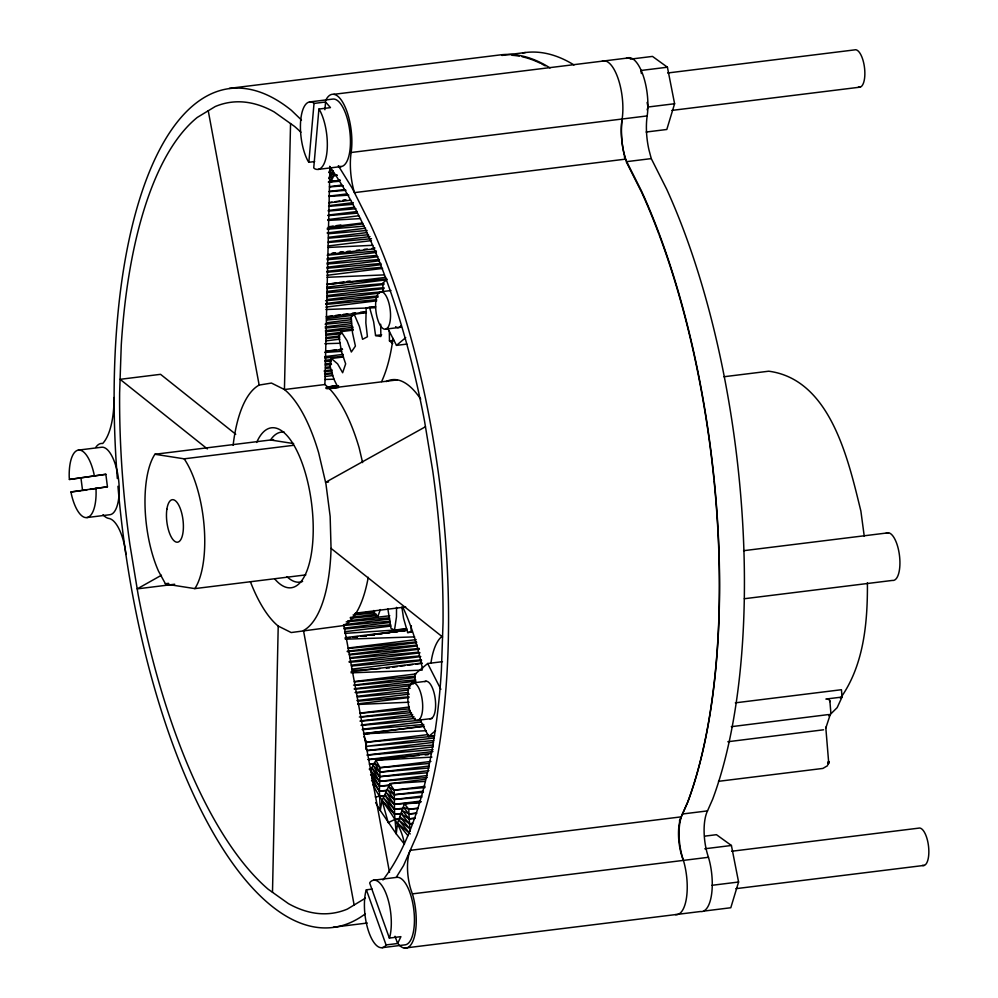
<?xml version="1.0" encoding="UTF-8"?>
<svg xmlns="http://www.w3.org/2000/svg" width="998" height="998" viewBox="0 0 998 998"><rect width="100%" height="100%" fill="white"/><g stroke="black" fill="none" stroke-linecap="round" stroke-linejoin="round"><path stroke-width="1.5" d="M392.713 343.586L389.469 340.904L389.32 330.974M828.602 761.586C827.953 768.66 828.29 758.268 828.577 763.283L828.352 762.335L828.228 764.356L828.602 761.586L828.639 762.547M425.348 779.313L389.881 783.704L394.21 790.129L394.584 814.343L396.243 833.854L404.415 844.133C400.909 820.88 382.671 805.112 372.99 784.628M272.491 892.299L278.217 626.07A125.86 47.717 83 0 1 250.461 581.884M290.555 123.577L284.43 389.532A125.86 47.717 83 0 1 318.674 452.867L325.934 483.818L330.151 516.403L331.049 548.389A125.86 47.717 83 0 1 303.492 630.524L354.128 904.999M362.611 462.598L359.155 447.877A125.86 47.717 83 0 0 324.911 384.529L329.926 166.791M411.338 625.783L411.014 632.046L407.633 632.557L403.554 618.236L401.87 607.083M380.65 324.2L380.887 336.526L375.572 335.528L373.639 321.73L369.559 307.409L366.179 307.92L365.842 322.915L367.426 336.763L362.573 339.308L359.355 326.309L354.178 314.22L351.209 317.027L352.506 332.796L355.413 346.094L351.333 352.007L347.067 340.68L341.141 331.635L338.784 336.551L341.628 352.032L345.657 363.858L342.638 372.741L337.611 363.871L331.336 358.482L329.752 365.168L333.956 379.302L338.01 387.536M431.423 753.44L375.922 760.301L380.063 767.699L379.402 791.177L380.263 810.463L396.243 833.854L397.553 823.088L404.377 803.839L421.331 801.743M308.844 162.287L314.021 103.43L313.023 102.594A33.994 12.887 83 0 0 300.685 120.471A33.994 12.887 83 0 0 307.895 160.878L308.844 162.287L314.632 161.576M318.911 109.056L313.734 167.913L314.732 168.749A33.994 12.887 83 0 0 327.07 150.873A33.994 12.887 83 0 0 319.859 110.466L318.911 109.056L330.475 107.622L325.585 101.996L314.021 103.43M324.899 109.743L325.585 101.996M365.804 749.286L366.565 742.175L363.946 736.661M331.373 168.762L329.128 178.305L330.849 181.561L333.956 175.498L332.958 170.833L330.849 181.561L340.093 180.139M387.873 608.992L390.954 628.278L394.509 630.1L396.468 616.914L396.53 607.37M647.128 109.892L648.001 107.023L647.103 102.457M630.312 59.156L652.48 56.412L667.425 67.215L674.598 103.742L666.814 129.478L646.13 132.035M704.638 836.149L716.464 834.69L731.409 845.481L738.582 882.02L730.798 907.743L704.201 911.037M380.35 609.566L377.606 617.238L374.113 613.221L373.826 610.489M372.142 889.106L366.366 889.817L365.804 891.464A33.994 12.887 83 0 0 368.973 932.469A33.994 12.887 83 0 0 385.315 946.029L386.064 944.931L397.628 943.509L400.922 936.648L389.357 938.07L369.659 882.956L370.408 881.87A33.994 12.887 83 0 1 386.75 895.418A33.994 12.887 83 0 1 389.919 936.436L389.357 938.07M679.426 820.992L687.921 801.656A422.641 160.254 83 0 0 641.614 191.279L624.311 156.886M675.384 914.617A37.774 14.321 83 0 0 683.43 860.388A34.019 12.899 83 0 1 682.47 813.994L687.634 802.292A422.379 160.167 83 0 0 714.131 481.348M404.377 948.1L700.421 911.523A37.774 14.321 83 0 0 708.468 857.294A34.019 12.899 83 0 1 707.507 810.9L712.672 799.198A422.379 160.167 83 0 0 666.701 189.246L651.27 158.607L648.962 149.887A39.883 15.12 83 0 1 647.178 115.918A37.774 14.321 83 0 0 642.7 74.214A37.774 14.321 83 0 0 626.208 58.433M735.326 702.841L841.451 689.718L842.05 697.053L837.147 707.644L828.839 715.878M328.679 172.567L330.675 168.65M329.128 178.305L332.958 170.833M396.318 877.242L403.566 865.528L416.914 835.151A422.641 160.254 83 0 0 370.607 224.775L352.169 188.123L338.322 165.743M390.181 785.376L379.39 786.249L370.383 770.207L375.922 760.301L431.922 757.083M840.366 698.313C864.006 665.254 867.686 622.278 867.412 582.732M827.654 765.628L822.901 768.423L718.485 781.322M386.276 280.139L382.82 283.045L382.945 292.164M387.474 327.706L396.493 345.383L405.724 337.623M442.451 661.674L427.668 663.508L414.968 674.161L415.093 683.281M419.622 718.822L428.641 736.499L435.565 730.686M365.393 898.163L347.416 909.066A408.644 154.952 83 0 1 288.434 903.627L268.125 889.193A408.644 154.952 83 0 1 138.148 594.646L129.852 544.247A408.644 154.952 83 0 1 119.623 392.838L121.269 344.946A408.644 154.952 83 0 1 197.255 117.44L215.244 106.524A408.644 154.952 83 0 1 274.225 111.963L294.535 126.409A408.644 154.952 83 0 1 300.909 132.223M161.464 575.222L137.2 588.882L174.675 584.242M425.46 426.745L325.585 482.321L328.591 481.959M401.046 818.722L394.884 819.483L388.185 822.614L382.072 800.421L389.881 783.704L425.26 781.384M828.565 714.556L731.297 726.681M823.562 729.8L727.829 741.739M375.298 796.94L385.665 795.456M233.133 445.258A125.86 47.717 83 0 1 259.156 385.078L271.456 383.057L284.43 389.532L324.911 384.529M329.053 202.606L332.134 202.145M335.203 201.671L339.819 200.985M342.9 200.523L345.982 200.049M107.435 486.774L70.995 491.952L71.432 494.422A33.994 12.887 83 0 0 86.938 517.563L110.067 514.694A33.994 12.887 83 0 0 118.513 479.052A33.994 12.887 83 0 0 101.459 447.254L78.331 450.11A33.994 12.887 83 0 0 69.211 476.957L69.398 479.464L105.85 474.287L107.435 486.774L89.87 489.419M69.398 479.464L105.85 474.287M86.951 489.868L82.56 490.529L80.963 478.03M328.529 226.808L333.145 226.122M336.214 225.673L340.829 224.999M332.446 253.455L335.528 253.018M340.131 252.357L343.212 251.908M331.673 283.557L336.276 282.921M339.357 282.496L343.961 281.848M347.03 281.424L350.111 280.999M326.259 316.715L332.396 315.892M335.478 315.48L340.081 314.857M343.162 314.445L347.766 313.821M352.381 313.197L355.45 312.786M392.626 667.238L397.254 666.627M400.348 666.215L404.976 665.591M408.057 665.179L412.698 664.568M415.779 664.157L421.954 663.333M825.857 699.062L842.05 697.053M325.473 351.284L336.226 349.874M339.295 349.475L342.376 349.075M349.762 637.61L345.121 638.209L349.724 637.734M352.843 637.211L357.484 636.624M360.577 636.225L365.206 635.626M368.299 635.227L405.363 630.449M363.409 636.312L366.503 635.913M326.259 387.299L338.559 385.752M229.228 88.385L500.235 54.902A422.641 160.254 83 0 1 550.048 67.939M501.869 55.439L525.435 52.532M333.843 94.323L629.888 57.747M309.58 101.946L332.708 99.089A33.994 12.887 83 0 1 350.086 133.844A33.994 12.887 83 0 1 339.021 166.354M667.425 67.215L640.828 70.496L641.427 73.54M667.65 72.991L854.5 49.9A18.887 7.161 83 0 1 864.605 68.55A18.887 7.161 83 0 1 858.405 87.113M648.001 107.023L674.598 103.742M671.891 110.404L860.288 87.125M602.355 61.015A37.774 14.321 83 0 1 618.149 78.68A37.774 14.321 83 0 1 622.141 119.012A40.469 15.344 83 0 0 625.447 159.144L354.44 192.626A40.469 15.344 83 0 1 351.134 152.494L647.178 115.918M318.175 169.398L341.304 166.541M337.037 175.124L333.956 175.498L337.037 175.274M328.467 181.848L340.106 180.413M329.527 186.614L341.865 185.092M329.091 191.454L344.51 189.545M328.729 196.157L347.229 193.862M651.27 158.607L626.233 161.701L641.664 192.34A422.379 160.167 83 0 1 658.655 233.47M329.078 202.806L350.66 200.149M328.629 205.688L353.304 202.631M328.317 210.466L354.527 207.222M328.043 215.106L357.334 211.489M327.831 219.597L358.669 215.78M328.579 227.157L362.499 222.966M327.294 228.255L362.761 223.876M327.094 232.958L365.642 228.193M328.479 237.324L367.027 232.559M328.354 241.728L369.984 236.576M328.28 245.945L371.456 240.618M331.785 253.38L334.866 252.993M339.495 252.419L342.576 252.045M347.204 251.471L350.286 251.097M356.461 250.323L359.542 249.949M364.17 249.375L367.252 249.001M371.88 248.427L374.961 248.04M327.905 254.527L374.163 248.814M327.082 258.532L376.421 252.444M327.032 262.973L377.918 256.686M327.02 267.264L379.44 260.777M327.032 271.369L380.999 264.707M327.082 275.286L382.583 268.425M327.144 284.592L385.739 277.357M326.833 287.175L386.962 279.739M326.895 291.466L383.943 284.418M326.97 295.595L384.018 288.547M380.188 291.865L390.979 290.53M327.082 299.562L379.502 293.088M325.672 303.529L378.092 297.055M325.822 307.11L376.708 300.822M369.559 307.409L375.647 306.66M366.179 307.92L375.31 306.798M326.358 317.027L366.441 312.075M354.178 314.22L366.353 312.711M326.421 318.612L354.178 315.181M326.583 322.728L351.259 319.672M325.223 326.87L351.433 323.626M325.423 330.65L353.18 327.219M341.141 331.635L353.317 330.126M325.635 334.255L341.054 332.346M385.964 329.091L401.383 327.182M325.859 337.661L339.744 335.939M326.109 340.854L339.981 339.133M375.572 335.528L381.66 334.767M389.469 340.904L394.035 340.33M325.573 351.471L342.526 349.375M396.493 345.383L406.835 344.098M324.649 356.66L343.15 354.377M331.336 358.482L343.512 356.972M324.924 360.39L331.087 359.629M325.211 363.971L331.373 363.197M325.498 367.364L330.126 366.79M324.263 370.757L331.972 369.796M324.562 373.751L332.272 372.803M324.874 376.533L332.584 375.572M327.257 386.999L338.235 385.64M326.358 387.349L337.723 385.902M326.62 387.673L337.411 386.338M326.309 388.297L337.099 386.962M327.144 388.559L397.404 379.876M329.091 388.721L338.347 387.573M723.937 376.745L768.734 371.206C831.159 379.465 848.612 461.413 860.887 511.101L864.243 536.176M305.85 574.885L194.835 588.608L165.568 584.055L158.532 571.205A75.561 28.655 83 0 1 154.902 454.265L273.552 439.607M154.902 454.265L184.156 458.831L293.637 445.295M70.995 491.952L81.112 490.704M165.394 583.743L168.462 583.356M165.568 584.055L168.65 583.668M743.56 550.696L888.494 532.782M355.313 613.196L405.724 606.971M354.515 613.982L374.549 611.512M350.273 617.438L376.483 614.194M347.628 620.893L389.781 615.729M343.499 624.723L389.756 619.01M368.237 577.306A125.86 47.717 83 0 1 343.973 625.521L291.191 632.545L278.217 626.07M344.036 628.154L390.293 622.44M344.622 631.746L390.879 626.033M394.509 630.1L406.685 628.59M345.296 637.672L406.972 630.05M354.053 637.211L357.434 636.786M361.763 636.262L366.391 635.689M369.472 635.314L374.387 634.691M377.469 634.316L382.097 633.742M386.438 633.219L389.806 632.782M394.148 632.258L397.516 631.834M401.857 631.31L405.225 630.886M407.633 632.557L412.199 631.996M744.346 598.725L892.374 580.424A24.027 9.107 83 0 0 899.41 555A24.027 9.107 83 0 0 886.162 533.206M348.314 647.989L416.154 639.606M347.267 651.232L416.653 642.65M349.362 654.301L417.214 645.918M349.986 657.757L419.372 649.187M349.125 661.574L420.046 652.804M351.396 665.167L420.782 656.597M352.182 669.109L421.568 660.539M351.059 671.779L421.979 663.021M354.415 681.522L416.091 673.9M353.541 685.127L415.218 677.505M354.29 688.732L415.954 681.11M412.336 682.981L426.208 681.272M355.088 692.525L410.602 685.663M357.509 696.28L408.394 689.992M356.897 700.571L409.317 694.097M357.908 703.852L408.793 697.565M360.029 713.096L409.367 706.996M359.342 717.013L410.228 710.726M360.278 720.93L412.698 714.456M361.288 725.01L415.243 718.348M418.125 720.207L431.997 718.498M362.361 729.239L420.944 722.003M363.497 733.605L423.626 726.17M364.183 733.717L424.325 726.282M364.794 740.179L366.565 742.175L428.242 734.553M428.641 736.499L434.554 735.763M433.918 737.996L366.079 746.379L433.681 740.553M367.214 750.546L433.506 742.362M366.877 755.062L433.182 746.878M368.162 759.528L432.92 751.519M369.51 764.106L374.125 763.532M369.372 768.996L372.454 768.61M429.028 767.986L379.776 772.128L374.649 763.008L380.063 767.699L430.949 761.412M429.115 766.027L379.776 772.128L373.302 765.553L379.564 776.706L427.306 772.751M428.903 770.606L379.564 776.706L371.88 767.949L379.44 781.422L427.219 777.504M427.244 775.508L379.44 781.422L370.383 770.207M390.181 784.915L379.39 786.249L370.582 774.66M387.112 790.229L379.402 791.177L371.568 780.349M423.401 792.337L394.11 794.745L388.771 786.811L394.21 790.129L425.048 786.324M423.401 791.127L394.11 794.745L387.586 789.792L394.11 799.498L421.88 797.227M421.867 796.067L394.11 799.498L386.313 792.624L394.198 804.351L418.898 802.355M420.408 801.107L394.198 804.351L384.966 795.344L394.347 809.303L403.616 808.567M403.604 808.155L394.347 809.303L383.556 797.938L394.584 814.343L402.306 813.732M410.016 831.371L408.943 813.994L403.441 807.332L408.831 809.253L418.075 808.106M402.294 813.395L394.584 814.343L382.072 800.421L380.263 810.463L375.61 802.641M416.653 813.046L408.943 813.994L402.419 810.7L409.143 818.847L415.33 818.348M415.305 818.086L409.143 818.847L401.308 813.944L409.43 823.799L412.523 823.55M412.511 823.412L409.43 823.799L400.136 817.088L409.791 828.827L398.876 820.144L409.292 832.769M682.47 813.994L707.507 810.9M373.564 880.224L396.693 877.367A33.994 12.887 83 0 1 413.746 909.166A33.994 12.887 83 0 1 405.288 944.819L382.159 947.676M704.813 848.774L731.409 845.481M731.646 851.257L918.484 828.178A18.887 7.161 83 0 1 928.589 846.815A18.887 7.161 83 0 1 922.389 865.391M398.539 944.382A37.774 14.321 83 0 0 414.332 937.047A37.774 14.321 83 0 0 412.424 893.871L708.468 857.294M333.419 927.217L367.301 923.025M711.986 885.301L738.582 882.02M735.875 888.669L924.273 865.391M327.144 387.074L337.91 385.764M326.82 387.386L337.586 386.089M346.456 638.246L349.562 637.872M354.203 637.31L357.296 636.936M371.231 635.264L374.325 634.89M326.508 387.898L337.274 386.625M326.196 388.584L338.497 387.149M324.649 374.524L332.384 373.751M324.35 371.618L332.072 370.869M353.08 614.993L374.737 612.872M348.389 648.438L416.528 641.876M325.934 338.547L339.831 337.199M325.598 368.374L330.238 367.925M350.398 618.261L378.254 615.579M325.697 335.241L341.154 333.781M325.298 365.081L331.486 364.495M346.206 621.879L389.569 617.774M343.624 625.509L390.093 621.193M347.354 651.719L417.077 645.12M354.49 681.884L414.968 676.257M325.71 304.427L376.658 299.687M325.485 331.735L353.292 329.165M324.737 357.983L343.287 356.286M325.024 361.613L331.199 361.039M344.185 629.027L390.68 624.773M349.475 654.913L419.235 648.438M355.176 685.376L415.704 679.838M327.045 272.242L381.024 267.389M327.007 296.743L384.105 291.628M325.573 300.747L378.055 295.957M325.099 324.213L351.358 321.855M325.286 328.055L351.546 325.672M350.123 658.443L418.362 652.218M349.263 662.285L419.098 656.01M354.377 689.194L413.397 683.904M359.991 713.296L409.043 708.879M394.884 819.483L399.487 819.059M327.02 268.237L380.986 263.46M326.92 292.713L384.005 287.673M326.483 320.071L351.184 317.888M351.57 666.015L421.43 659.84M356.536 692.936L410.19 688.196M360.839 717.1L411.463 712.622M328.342 242.502L371.493 238.722M327.032 264.046L379.44 259.48M326.845 288.534L383.931 283.569M357.409 696.966L408.02 692.562M360.241 721.217L413.958 716.539M366.565 742.175L434.118 736.25M328.018 215.643L357.259 213.148M328.604 233.719L367.102 230.463M328.454 238.198L368.499 234.742M327.07 259.705L376.396 255.476M326.808 284.193L386.962 279.041M358.344 701.145L408.98 696.816M361.251 725.359L421.131 720.232M367.202 750.608L433.319 745.007M380.063 767.699L429.277 763.482M379.49 796.217L385.64 795.693M329.078 191.703L345.982 190.281M328.579 206.374L353.192 204.328M328.28 211.077L355.962 208.744M327.257 229.241L364.195 226.159M327.144 255.214L376.446 251.047M362.324 729.663L423.776 724.473M364.994 733.979L369.609 733.592M375.759 733.081L378.828 732.819M368.412 754.999L433.02 749.598M394.21 790.129L425.023 787.559M328.442 182.172L339.183 181.299M329.502 186.938L343.324 185.79M342.763 200.411L345.844 200.161M368.15 759.653L418.948 755.461M425.111 754.962L428.179 754.7M369.497 764.306L374.125 763.932M419.771 802.704L404.377 803.839L408.831 809.253L418.087 808.48M416.665 813.37L408.943 813.994L408.831 809.253M369.41 769.196L372.516 768.947M387.124 790.566L379.402 791.177L371.855 777.716M352.269 670.519L380.113 668.573M386.301 668.149L389.395 667.924M360.503 312.237L365.106 311.912M324.762 352.444L341.69 351.321M344.672 633.406L406.436 629.264M328.741 196.431L348.838 195.134M327.905 220.421L360.503 218.599M364.195 733.829L426.308 730.698M328.217 247.454L372.778 245.296M357.945 704.463L409.08 702.218M327.094 277.307L384.18 274.899M351.084 672.839L422.179 670.12M325.947 309.517L366.229 308.045M370.869 307.883L375.522 307.708M345.296 639.194L414.632 636.874M324.824 343.724L340.38 343.225M324.861 379.465L334.105 379.203M293.637 443.574L270.533 439.981A75.561 28.655 83 0 1 284.343 432.221M827.292 699.024L829.35 699.848L829.937 701.644M331.049 548.389L442.551 636.961M235.74 434.255L160.553 374.325L120.084 379.327L207.384 448.925M410.24 833.929L397.553 823.088L407.92 835.663M301.458 120.034L291.404 110.341A422.641 160.254 83 0 0 117.327 478.529M427.668 663.508L440.854 689.344M395.033 936.249L397.628 943.509M366.366 889.817L386.064 944.931M625.908 160.092L623.925 152.981A39.883 15.12 83 0 1 622.141 119.012M343.973 625.521L389.507 872.402M208.245 110.766L259.156 385.078M94.286 475.709L93.837 473.239A33.994 12.887 83 0 0 78.331 450.11M829.849 700.646L830.847 712.734L825.833 727.979L825.77 727.193L828.614 761.748M95.87 488.197L96.07 490.704A33.994 12.887 83 0 1 86.938 517.563M828.352 762.335L828.44 763.894M256.648 442.463A80.588 30.564 83 0 1 297.392 451.77A80.588 30.564 83 0 1 311.077 555.437A80.588 30.564 83 0 1 274.675 578.877M683.43 860.388A30.439 11.539 83 0 1 681.247 816.851L410.24 850.333A30.439 11.539 83 0 0 412.424 893.871M365.343 913.819A422.641 160.254 83 0 1 117.964 486.276M125.948 554.451A37.126 14.072 83 0 0 108.844 518.436A37.774 14.321 83 0 1 103.006 514.719M114.046 397.553A68.363 25.923 83 0 1 102.682 443.511A37.774 14.321 83 0 0 95.783 447.391M329.614 166.292A408.644 154.952 83 0 1 424.512 420.956L432.808 471.343A408.644 154.952 83 0 1 443.037 622.764L441.378 670.656A408.644 154.952 83 0 1 382.933 879.986M325.573 100.686A37.774 14.321 83 0 1 344.26 105.127A37.774 14.321 83 0 1 351.134 152.494M430.961 662.984A62.961 23.877 83 0 1 441.902 636.487M424.774 681.609A18.887 7.161 83 0 1 435.203 698.687A18.887 7.161 83 0 1 429.701 718.735M400.996 325.672A18.887 7.161 83 0 1 395.595 326.683M402.942 607.458A140.244 53.181 83 0 1 422.503 668.872M392.987 338.372A141.791 53.767 83 0 1 381.598 381.61M184.156 458.831A75.561 28.655 83 0 1 194.835 588.608M386.251 381.585A114.022 43.238 83 0 1 420.719 399.163M302.619 581.385A75.561 28.655 83 0 1 286.937 576.644M522.59 52.944A422.379 160.167 83 0 1 573.987 64.945M511.937 55.277A422.379 160.167 83 0 1 519.259 56.162M522.104 56.736A422.379 160.167 83 0 1 540.155 63.173M541.552 63.86A422.379 160.167 83 0 1 545.245 65.843M659.179 234.854A422.379 160.167 83 0 1 713.982 479.851M408.307 690.142A18.887 7.161 83 0 0 416.241 720.194A18.887 7.161 83 0 0 421.144 694.446A18.887 7.161 83 0 0 408.307 690.142M376.159 299.026A18.887 7.161 83 0 0 384.08 329.078A18.887 7.161 83 0 0 388.983 303.33A18.887 7.161 83 0 0 376.159 299.026M166.878 509.217A21.407 8.121 83 0 0 176.683 542.176A21.407 8.121 83 0 0 181.249 511.45A21.407 8.121 83 0 0 166.878 509.217"/></g></svg>
